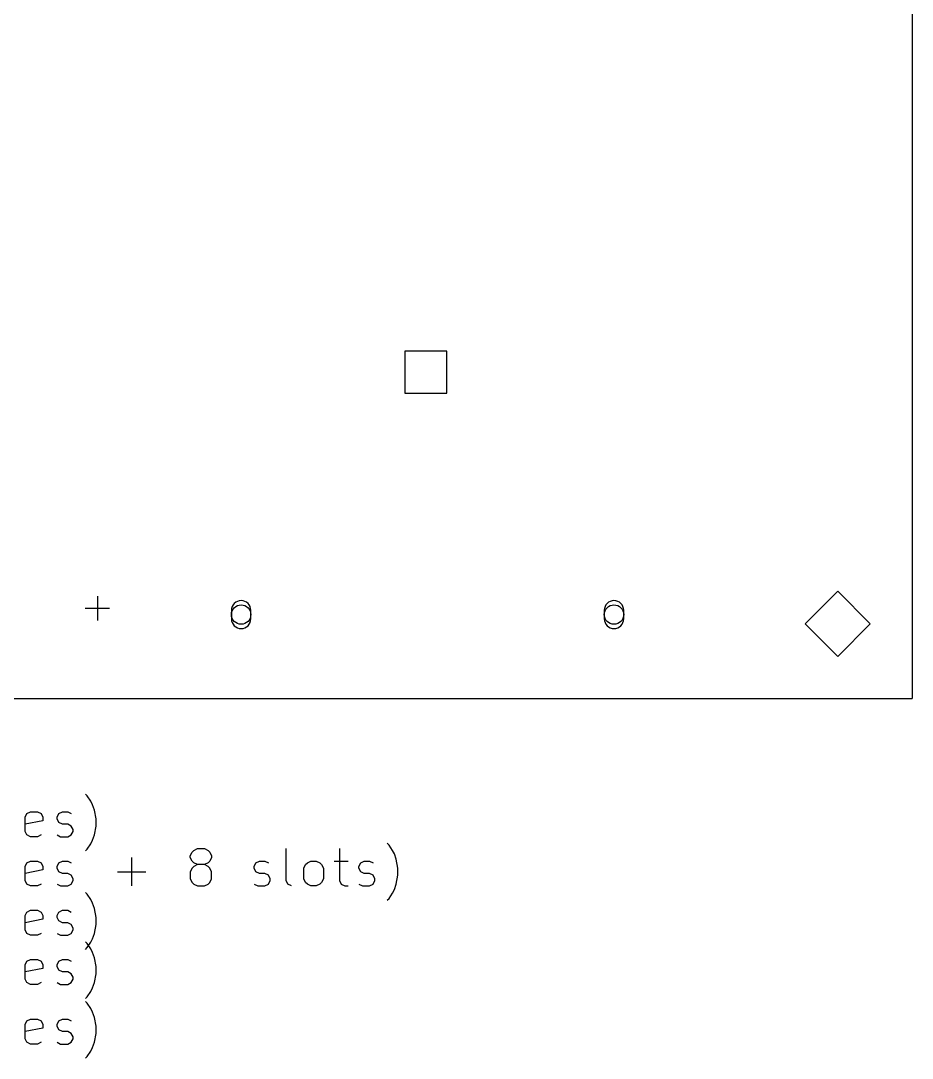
# Model space of a CAD drawing. Extents: x -2 to 92, y -19 to 92.
# Drawn here: x 44.2 to 92, y -19.3 to 36.4 of the extents above; entities that cross this region are included whole.
import ezdxf

# ---------------------------------------------------------------- set-up
doc = ezdxf.new("R2010")
doc.units = 0
doc.layers.add('BLACK', color=7, linetype='CONTINUOUS')

msp = doc.modelspace()

# ---------------------------------------------------------------- linework, layer by layer
at = {"layer": 'BLACK', "linetype": 'CONTINUOUS'}
for p, q in [((92, 92), (92, 0)), ((67.041382, 18.631382), (64.778618, 18.631382)), ((64.778618, 18.631382), (64.778618, 16.368618)), ((67.041382, 16.368618), (67.041382, 18.631382)), ((64.778618, 16.368618), (67.041382, 16.368618)), ((88, 5.75), (86.25, 4)), ((89.75, 4), (88, 5.75)), ((48.29, 5.4875), (48.29, 4.1875)), ((47.64, 4.8375), (48.94, 4.8375)), ((55.48, 4.73), (55.48, 4.27)), ((56.52, 4.27), (56.52, 4.73)), ((75.48, 4.73), (75.48, 4.27)), ((76.52, 4.27), (76.52, 4.73)), ((86.25, 4), (88, 2.25)), ((88, 2.25), (89.75, 4)), ((0, 0), (92, 0)), ((47.745868, -5.224361), (47.65063, -5.129123)), ((47.936344, -5.510076), (47.745868, -5.224361)), ((48.031582, -5.700552), (47.936344, -5.510076)), ((44.507772, -6.176742), (44.698248, -6.081504)), ((44.698248, -6.081504), (45.079201, -6.081504)), ((45.079201, -6.081504), (45.269677, -6.176742)), ((46.222058, -6.176742), (46.412534, -6.081504)), ((46.412534, -6.081504), (46.698248, -6.081504)), ((46.698248, -6.081504), (46.888725, -6.176742)), ((48.12682, -5.986266), (48.031582, -5.700552)), ((48.222058, -6.462457), (48.12682, -5.986266)), ((44.412534, -6.367219), (44.507772, -6.176742)), ((44.412534, -7.129123), (44.412534, -6.367219)), ((45.364915, -6.557695), (44.412534, -6.748171)), ((45.269677, -6.176742), (45.364915, -6.367219)), ((45.364915, -6.367219), (45.364915, -6.557695)), ((46.12682, -6.367219), (46.222058, -6.176742)), ((46.12682, -6.462457), (46.12682, -6.367219)), ((46.222058, -6.652933), (46.12682, -6.462457)), ((46.412534, -6.748171), (46.222058, -6.652933)), ((48.222058, -6.843409), (48.222058, -6.462457)), ((44.507772, -7.3196), (44.412534, -7.129123)), ((46.698248, -6.748171), (46.412534, -6.748171)), ((46.888725, -6.843409), (46.698248, -6.748171)), ((46.983963, -7.033885), (46.888725, -6.843409)), ((46.888725, -7.3196), (46.983963, -7.129123)), ((46.983963, -7.129123), (46.983963, -7.033885)), ((48.12682, -7.3196), (48.222058, -6.843409)), ((44.698248, -7.414838), (44.507772, -7.3196)), ((45.079201, -7.414838), (44.698248, -7.414838)), ((45.269677, -7.3196), (45.079201, -7.414838)), ((46.12682, -7.3196), (46.317296, -7.414838)), ((46.317296, -7.414838), (46.698248, -7.414838)), ((46.698248, -7.414838), (46.888725, -7.3196)), ((47.936344, -7.79579), (48.031582, -7.605314)), ((48.031582, -7.605314), (48.12682, -7.3196)), ((63.936346, -7.864361), (63.841108, -7.769123)), ((47.65063, -8.176742), (47.745868, -8.081504)), ((47.745868, -8.081504), (47.936344, -7.79579)), ((53.269678, -8.43579), (53.364916, -8.245314)), ((53.364916, -8.245314), (53.460154, -8.150076)), ((53.460154, -8.150076), (53.65063, -8.054838)), ((53.65063, -8.054838), (54.031583, -8.054838)), ((54.031583, -8.054838), (54.222059, -8.150076)), ((54.222059, -8.150076), (54.317297, -8.245314)), ((54.317297, -8.245314), (54.412535, -8.43579)), ((58.412536, -9.769123), (58.412536, -8.054838)), ((61.269679, -8.054838), (61.269679, -9.769123)), ((64.126822, -8.150076), (63.936346, -7.864361)), ((64.22206, -8.340552), (64.126822, -8.150076)), ((64.317298, -8.626266), (64.22206, -8.340552)), ((44.412534, -9.007219), (44.507772, -8.816742)), ((44.507772, -8.816742), (44.698248, -8.721504)), ((44.698248, -8.721504), (45.079201, -8.721504)), ((45.079201, -8.721504), (45.269677, -8.816742)), ((45.269677, -8.816742), (45.364915, -9.007219)), ((46.12682, -9.007219), (46.222058, -8.816742)), ((46.222058, -8.816742), (46.412534, -8.721504)), ((46.412534, -8.721504), (46.698248, -8.721504)), ((46.698248, -8.721504), (46.888725, -8.816742)), ((50.126821, -10.054838), (50.126821, -8.531028)), ((53.269678, -8.531028), (53.269678, -8.43579)), ((53.364916, -8.721504), (53.269678, -8.531028)), ((53.460154, -8.816742), (53.364916, -8.721504)), ((53.65063, -8.91198), (53.460154, -8.816742)), ((54.222059, -8.816742), (54.031583, -8.91198)), ((54.317297, -8.721504), (54.222059, -8.816742)), ((54.412535, -8.531028), (54.317297, -8.721504)), ((54.412535, -8.43579), (54.412535, -8.531028)), ((56.69825, -9.007219), (56.793488, -8.816742)), ((56.793488, -8.816742), (56.983964, -8.721504)), ((56.983964, -8.721504), (57.269678, -8.721504)), ((57.269678, -8.721504), (57.460155, -8.816742)), ((59.460155, -8.91198), (59.555393, -8.816742)), ((59.555393, -8.816742), (59.745869, -8.721504)), ((59.745869, -8.721504), (60.031584, -8.721504)), ((60.031584, -8.721504), (60.22206, -8.816742)), ((60.22206, -8.816742), (60.317298, -8.91198)), ((60.983965, -8.721504), (61.745869, -8.721504)), ((62.317298, -9.007219), (62.412536, -8.816742)), ((62.412536, -8.816742), (62.603012, -8.721504)), ((62.603012, -8.721504), (62.888726, -8.721504)), ((62.888726, -8.721504), (63.079203, -8.816742)), ((64.412536, -9.102457), (64.317298, -8.626266)), ((44.412534, -9.769123), (44.412534, -9.007219)), ((45.364915, -9.197695), (44.412534, -9.388171)), ((45.364915, -9.007219), (45.364915, -9.197695)), ((46.12682, -9.102457), (46.12682, -9.007219)), ((46.222058, -9.292933), (46.12682, -9.102457)), ((46.412534, -9.388171), (46.222058, -9.292933)), ((46.698248, -9.388171), (46.412534, -9.388171)), ((46.888725, -9.483409), (46.698248, -9.388171)), ((49.364916, -9.292933), (50.888726, -9.292933)), ((53.364916, -9.102457), (53.269678, -9.292933)), ((53.269678, -9.292933), (53.269678, -9.673885)), ((53.460154, -9.007219), (53.364916, -9.102457)), ((53.65063, -8.91198), (53.460154, -9.007219)), ((54.031583, -8.91198), (53.65063, -8.91198)), ((54.222059, -9.007219), (54.031583, -8.91198)), ((54.317297, -9.102457), (54.222059, -9.007219)), ((54.412535, -9.292933), (54.317297, -9.102457)), ((54.412535, -9.673885), (54.412535, -9.292933)), ((56.69825, -9.102457), (56.69825, -9.007219)), ((56.793488, -9.292933), (56.69825, -9.102457)), ((56.983964, -9.388171), (56.793488, -9.292933)), ((57.269678, -9.388171), (56.983964, -9.388171)), ((57.460155, -9.483409), (57.269678, -9.388171)), ((59.364917, -9.102457), (59.460155, -8.91198)), ((59.364917, -9.673885), (59.364917, -9.102457)), ((60.317298, -8.91198), (60.412536, -9.102457)), ((60.412536, -9.102457), (60.412536, -9.673885)), ((62.317298, -9.102457), (62.317298, -9.007219)), ((62.412536, -9.292933), (62.317298, -9.102457)), ((62.603012, -9.388171), (62.412536, -9.292933)), ((62.888726, -9.388171), (62.603012, -9.388171)), ((63.079203, -9.483409), (62.888726, -9.388171)), ((64.412536, -9.483409), (64.412536, -9.102457)), ((44.507772, -9.9596), (44.412534, -9.769123)), ((44.698248, -10.054838), (44.507772, -9.9596)), ((45.269677, -9.9596), (45.079201, -10.054838)), ((46.12682, -9.9596), (46.317296, -10.054838)), ((46.698248, -10.054838), (46.888725, -9.9596)), ((46.983963, -9.673885), (46.888725, -9.483409)), ((46.888725, -9.9596), (46.983963, -9.769123)), ((46.983963, -9.769123), (46.983963, -9.673885)), ((53.269678, -9.673885), (53.364916, -9.864361)), ((53.364916, -9.864361), (53.460154, -9.9596)), ((53.460154, -9.9596), (53.65063, -10.054838)), ((54.031583, -10.054838), (54.222059, -9.9596)), ((54.222059, -9.9596), (54.317297, -9.864361)), ((54.317297, -9.864361), (54.412535, -9.673885)), ((56.69825, -9.9596), (56.888726, -10.054838)), ((57.269678, -10.054838), (57.460155, -9.9596)), ((57.555393, -9.673885), (57.460155, -9.483409)), ((57.460155, -9.9596), (57.555393, -9.769123)), ((57.555393, -9.769123), (57.555393, -9.673885)), ((58.507774, -9.9596), (58.412536, -9.769123)), ((58.69825, -10.054838), (58.507774, -9.9596)), ((59.460155, -9.864361), (59.364917, -9.673885)), ((59.555393, -9.9596), (59.460155, -9.864361)), ((59.745869, -10.054838), (59.555393, -9.9596)), ((60.22206, -9.9596), (60.031584, -10.054838)), ((60.317298, -9.864361), (60.22206, -9.9596)), ((60.412536, -9.673885), (60.317298, -9.864361)), ((61.269679, -9.769123), (61.364917, -9.9596)), ((61.364917, -9.9596), (61.555393, -10.054838)), ((62.317298, -9.9596), (62.507774, -10.054838)), ((62.888726, -10.054838), (63.079203, -9.9596)), ((63.174441, -9.673885), (63.079203, -9.483409)), ((63.079203, -9.9596), (63.174441, -9.769123)), ((63.174441, -9.769123), (63.174441, -9.673885)), ((64.22206, -10.245314), (64.317298, -9.9596)), ((64.317298, -9.9596), (64.412536, -9.483409)), ((45.079201, -10.054838), (44.698248, -10.054838)), ((46.317296, -10.054838), (46.698248, -10.054838)), ((47.745868, -10.504361), (47.65063, -10.409123)), ((47.936344, -10.790076), (47.745868, -10.504361)), ((53.65063, -10.054838), (54.031583, -10.054838)), ((56.888726, -10.054838), (57.269678, -10.054838)), ((60.031584, -10.054838), (59.745869, -10.054838)), ((61.555393, -10.054838), (61.745869, -10.054838)), ((62.507774, -10.054838), (62.888726, -10.054838)), ((63.936346, -10.721504), (64.126822, -10.43579)), ((64.126822, -10.43579), (64.22206, -10.245314)), ((48.031582, -10.980552), (47.936344, -10.790076)), ((48.12682, -11.266266), (48.031582, -10.980552)), ((63.841108, -10.816742), (63.936346, -10.721504)), ((44.412534, -11.647219), (44.507772, -11.456742)), ((44.412534, -12.409123), (44.412534, -11.647219)), ((44.507772, -11.456742), (44.698248, -11.361504)), ((44.698248, -11.361504), (45.079201, -11.361504)), ((45.079201, -11.361504), (45.269677, -11.456742)), ((45.269677, -11.456742), (45.364915, -11.647219)), ((45.364915, -11.647219), (45.364915, -11.837695)), ((46.12682, -11.647219), (46.222058, -11.456742)), ((46.12682, -11.742457), (46.12682, -11.647219)), ((46.222058, -11.456742), (46.412534, -11.361504)), ((46.412534, -11.361504), (46.698248, -11.361504)), ((46.698248, -11.361504), (46.888725, -11.456742)), ((48.222058, -11.742457), (48.12682, -11.266266)), ((45.364915, -11.837695), (44.412534, -12.028171)), ((46.222058, -11.932933), (46.12682, -11.742457)), ((46.412534, -12.028171), (46.222058, -11.932933)), ((46.698248, -12.028171), (46.412534, -12.028171)), ((46.888725, -12.123409), (46.698248, -12.028171)), ((46.983963, -12.313885), (46.888725, -12.123409)), ((48.12682, -12.5996), (48.222058, -12.123409)), ((48.222058, -12.123409), (48.222058, -11.742457)), ((44.507772, -12.5996), (44.412534, -12.409123)), ((44.698248, -12.694838), (44.507772, -12.5996)), ((45.079201, -12.694838), (44.698248, -12.694838)), ((45.269677, -12.5996), (45.079201, -12.694838)), ((46.12682, -12.5996), (46.317296, -12.694838)), ((46.317296, -12.694838), (46.698248, -12.694838)), ((46.698248, -12.694838), (46.888725, -12.5996)), ((46.888725, -12.5996), (46.983963, -12.409123)), ((46.983963, -12.409123), (46.983963, -12.313885)), ((48.031582, -12.885314), (48.12682, -12.5996)), ((47.745868, -13.144361), (47.65063, -13.049123)), ((47.745868, -13.361504), (47.936344, -13.07579)), ((47.936344, -13.430076), (47.745868, -13.144361)), ((47.936344, -13.07579), (48.031582, -12.885314)), ((47.65063, -13.456742), (47.745868, -13.361504)), ((48.031582, -13.620552), (47.936344, -13.430076)), ((48.12682, -13.906266), (48.031582, -13.620552)), ((48.222058, -14.382457), (48.12682, -13.906266)), ((44.412534, -14.287219), (44.507772, -14.096742)), ((44.412534, -15.049123), (44.412534, -14.287219)), ((44.507772, -14.096742), (44.698248, -14.001504)), ((44.698248, -14.001504), (45.079201, -14.001504)), ((45.079201, -14.001504), (45.269677, -14.096742)), ((45.269677, -14.096742), (45.364915, -14.287219)), ((45.364915, -14.287219), (45.364915, -14.477695)), ((46.12682, -14.287219), (46.222058, -14.096742)), ((46.12682, -14.382457), (46.12682, -14.287219)), ((46.222058, -14.572933), (46.12682, -14.382457)), ((46.222058, -14.096742), (46.412534, -14.001504)), ((46.412534, -14.001504), (46.698248, -14.001504)), ((46.698248, -14.001504), (46.888725, -14.096742)), ((48.222058, -14.763409), (48.222058, -14.382457)), ((45.364915, -14.477695), (44.412534, -14.668171)), ((46.412534, -14.668171), (46.222058, -14.572933)), ((46.698248, -14.668171), (46.412534, -14.668171)), ((46.888725, -14.763409), (46.698248, -14.668171)), ((46.983963, -14.953885), (46.888725, -14.763409)), ((46.983963, -15.049123), (46.983963, -14.953885)), ((48.12682, -15.2396), (48.222058, -14.763409)), ((44.507772, -15.2396), (44.412534, -15.049123)), ((44.698248, -15.334838), (44.507772, -15.2396)), ((45.079201, -15.334838), (44.698248, -15.334838)), ((45.269677, -15.2396), (45.079201, -15.334838)), ((46.12682, -15.2396), (46.317296, -15.334838)), ((46.317296, -15.334838), (46.698248, -15.334838)), ((46.698248, -15.334838), (46.888725, -15.2396)), ((46.888725, -15.2396), (46.983963, -15.049123)), ((47.936344, -15.71579), (48.031582, -15.525314)), ((48.031582, -15.525314), (48.12682, -15.2396)), ((47.65063, -16.096742), (47.745868, -16.001504)), ((47.745868, -16.001504), (47.936344, -15.71579)), ((47.745868, -16.344361), (47.65063, -16.249123)), ((47.936344, -16.630076), (47.745868, -16.344361)), ((48.031582, -16.820552), (47.936344, -16.630076)), ((44.507772, -17.296742), (44.698248, -17.201504)), ((44.698248, -17.201504), (45.079201, -17.201504)), ((45.079201, -17.201504), (45.269677, -17.296742)), ((46.222058, -17.296742), (46.412534, -17.201504)), ((46.412534, -17.201504), (46.698248, -17.201504)), ((46.698248, -17.201504), (46.888725, -17.296742)), ((48.12682, -17.106266), (48.031582, -16.820552)), ((48.222058, -17.582457), (48.12682, -17.106266)), ((44.412534, -17.487219), (44.507772, -17.296742)), ((44.412534, -18.249123), (44.412534, -17.487219)), ((45.364915, -17.677695), (44.412534, -17.868171)), ((45.269677, -17.296742), (45.364915, -17.487219)), ((45.364915, -17.487219), (45.364915, -17.677695)), ((46.12682, -17.487219), (46.222058, -17.296742)), ((46.12682, -17.582457), (46.12682, -17.487219)), ((46.222058, -17.772933), (46.12682, -17.582457)), ((46.412534, -17.868171), (46.222058, -17.772933)), ((48.222058, -17.963409), (48.222058, -17.582457)), ((44.507772, -18.4396), (44.412534, -18.249123)), ((46.698248, -17.868171), (46.412534, -17.868171)), ((46.888725, -17.963409), (46.698248, -17.868171)), ((46.983963, -18.153885), (46.888725, -17.963409)), ((46.888725, -18.4396), (46.983963, -18.249123)), ((46.983963, -18.249123), (46.983963, -18.153885)), ((48.12682, -18.4396), (48.222058, -17.963409)), ((44.698248, -18.534838), (44.507772, -18.4396)), ((45.079201, -18.534838), (44.698248, -18.534838)), ((45.269677, -18.4396), (45.079201, -18.534838)), ((46.12682, -18.4396), (46.317296, -18.534838)), ((46.317296, -18.534838), (46.698248, -18.534838)), ((46.698248, -18.534838), (46.888725, -18.4396)), ((47.745868, -19.201504), (47.936344, -18.91579)), ((47.936344, -18.91579), (48.031582, -18.725314)), ((48.031582, -18.725314), (48.12682, -18.4396)), ((47.65063, -19.296742), (47.745868, -19.201504))]:
    msp.add_line(p, q, dxfattribs=at)
at = {"layer": 'BLACK'}
for centre in [(56, 4.5), (76, 4.5)]:
    msp.add_circle(centre, 0.52, dxfattribs=at)
for centre, start, end in [((56, 4.73), 0, 180), ((76, 4.73), 0, 180), ((56, 4.27), 180, 360), ((76, 4.27), 180, 360)]:
    msp.add_arc(centre, 0.52, start, end, dxfattribs=at)

doc.saveas('drawing.dxf')
